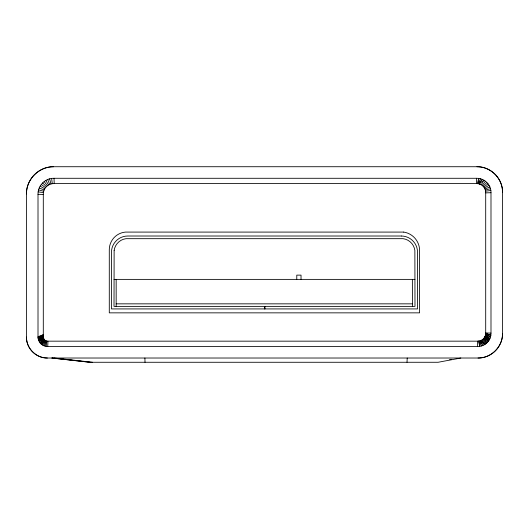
<?xml version="1.0" encoding="UTF-8"?>
<svg xmlns="http://www.w3.org/2000/svg" width="529" height="529" viewBox="0 0 529 529"><rect width="100%" height="100%" fill="white"/><g stroke="black" fill="none" stroke-linecap="round" stroke-linejoin="round"><path stroke-width="0.79" d="M47.762 346.462L477.641 346.462C484.848 346.773 491.302 340.319 490.991 333.111L490.991 192.701C491.315 184.925 484.352 177.962 476.583 178.286L54.024 178.286C45.395 177.949 37.665 185.672 38.009 194.308L38.009 336.709C37.738 341.992 42.479 346.733 47.762 346.462L47.934 341.165L477.469 341.165C481.972 341.489 486.025 337.442 485.701 332.933L485.701 192.873C486.039 187.802 481.483 183.246 476.411 183.583L54.203 183.583C48.271 183.226 42.948 188.549 43.299 194.48L43.299 336.537C43.021 339.122 45.349 341.45 47.934 341.165M476.411 183.583L476.583 178.286M407.006 362.272L407.218 358.021M26.45 193.931C26.146 179.391 39.113 166.423 53.647 166.728L476.96 166.728C490.641 166.443 502.841 178.643 502.55 192.318L502.55 333.488C502.828 346.601 491.13 358.298 478.018 358.021L47.385 358.021C36.197 358.252 26.212 348.274 26.45 337.085L26.45 193.931A27.197 27.197 0 0 1 53.647 166.728M46.162 346.356L46.856 341.099M479.214 183.913L483.962 180.191L481.311 184.78L479.214 183.913L482.322 179.377L478.097 183.689L478.785 178.432L477.251 183.636M44.965 346.118L46.334 340.993M43.808 345.721L45.838 340.821M478.097 183.689L480.583 178.789M42.71 345.186L45.362 340.59M41.236 344.101L44.522 339.949L40.773 343.698L43.881 339.109L43.477 338.13L38.749 340.663L43.371 337.614L38.352 339.506L43.338 337.072L38.114 338.309L43.299 336.537L38.062 337.509L43.299 334.758L38.009 336.709M41.692 344.505L44.919 340.299M482.256 185.414L485.483 181.209M40.773 343.698L44.172 339.552M483.116 186.168L486.865 182.419M39.966 342.779L43.881 339.109L39.285 341.76L43.477 338.13M483.863 187.021L488.069 183.794M484.498 187.967L489.087 185.315M485 188.992L489.9 186.962M38.062 337.509L43.299 335.644M485.364 190.07L490.489 188.694M449.617 359.687L451.244 359.383M460.825 358.021L438.124 362.272L89.89 362.272L51.816 358.021M485.589 191.187L490.846 190.493M485.701 192.873L490.991 192.701M114.013 279.378L414.987 279.378M116.162 303.844L412.415 303.844M38.009 194.308L43.299 194.48M485.701 332.933L490.991 333.111M54.434 358.021L92.509 362.272M52.146 358.021L90.221 362.272M38.167 191.888L43.424 192.582M38.564 189.885L43.689 191.26M485.675 333.323L490.852 335.174L485.648 333.713L490.522 336.841L485.596 334.487L489.98 338.441L485.404 335.465L489.702 339.01L485.08 336.411L488.763 340.663L484.862 336.861L488.287 341.37L484.081 338.143L487.176 342.64L483.427 338.891L486.535 343.202M39.225 187.954L44.125 189.984M40.125 186.122L44.72 188.774M41.262 184.423L45.468 187.65M485.08 336.411L489.232 339.962M42.611 182.889L46.36 186.638M478.553 341.099L479.71 346.323L479.016 341.066L482.97 345.45L479.995 340.874L484.491 344.703L480.94 340.55L485.199 344.227L481.84 340.107M484.637 337.31L488.287 341.37M482.673 339.552L485.9 343.757M44.145 181.54L47.372 185.745M45.844 180.409L48.496 184.998M479.016 341.066L481.37 345.992M47.676 179.503L49.7 184.403M49.607 178.848L50.982 183.966M51.611 178.445L52.305 183.702M477.469 341.165L477.641 346.462M54.024 178.286L54.203 183.583M144.893 358.021L145.019 362.272M412.369 279.378L412.422 306.377M301.027 279.378L301.027 275.126L296.776 275.126L296.776 279.378M264.976 306.377L264.976 308.923M264.5 306.377L264.5 308.923M116.162 279.378L116.162 306.377M502.55 333.488A24.532 24.532 0 0 1 478.018 358.021M47.385 358.021A20.935 20.935 0 0 1 26.45 337.085M476.96 166.728A25.59 25.59 0 0 1 502.55 192.318M114.132 250.508L114.013 306.377L414.987 306.377L414.868 250.455A13.675 13.675 0 0 0 403.091 238.678L125.962 238.685A13.734 13.734 0 0 0 114.132 250.508M403.706 232.086L125.479 232.086A17.708 17.708 0 0 0 109.291 249.728L109.291 312.851L419.603 312.851L419.603 250.574A18.694 18.694 0 0 0 403.706 232.086M401.306 236.013L127.753 236.013A16.28 16.28 0 0 0 111.467 252.3L111.467 308.923L417.533 308.923L417.533 252.24A16.227 16.227 0 0 0 401.306 236.013"/></g></svg>
